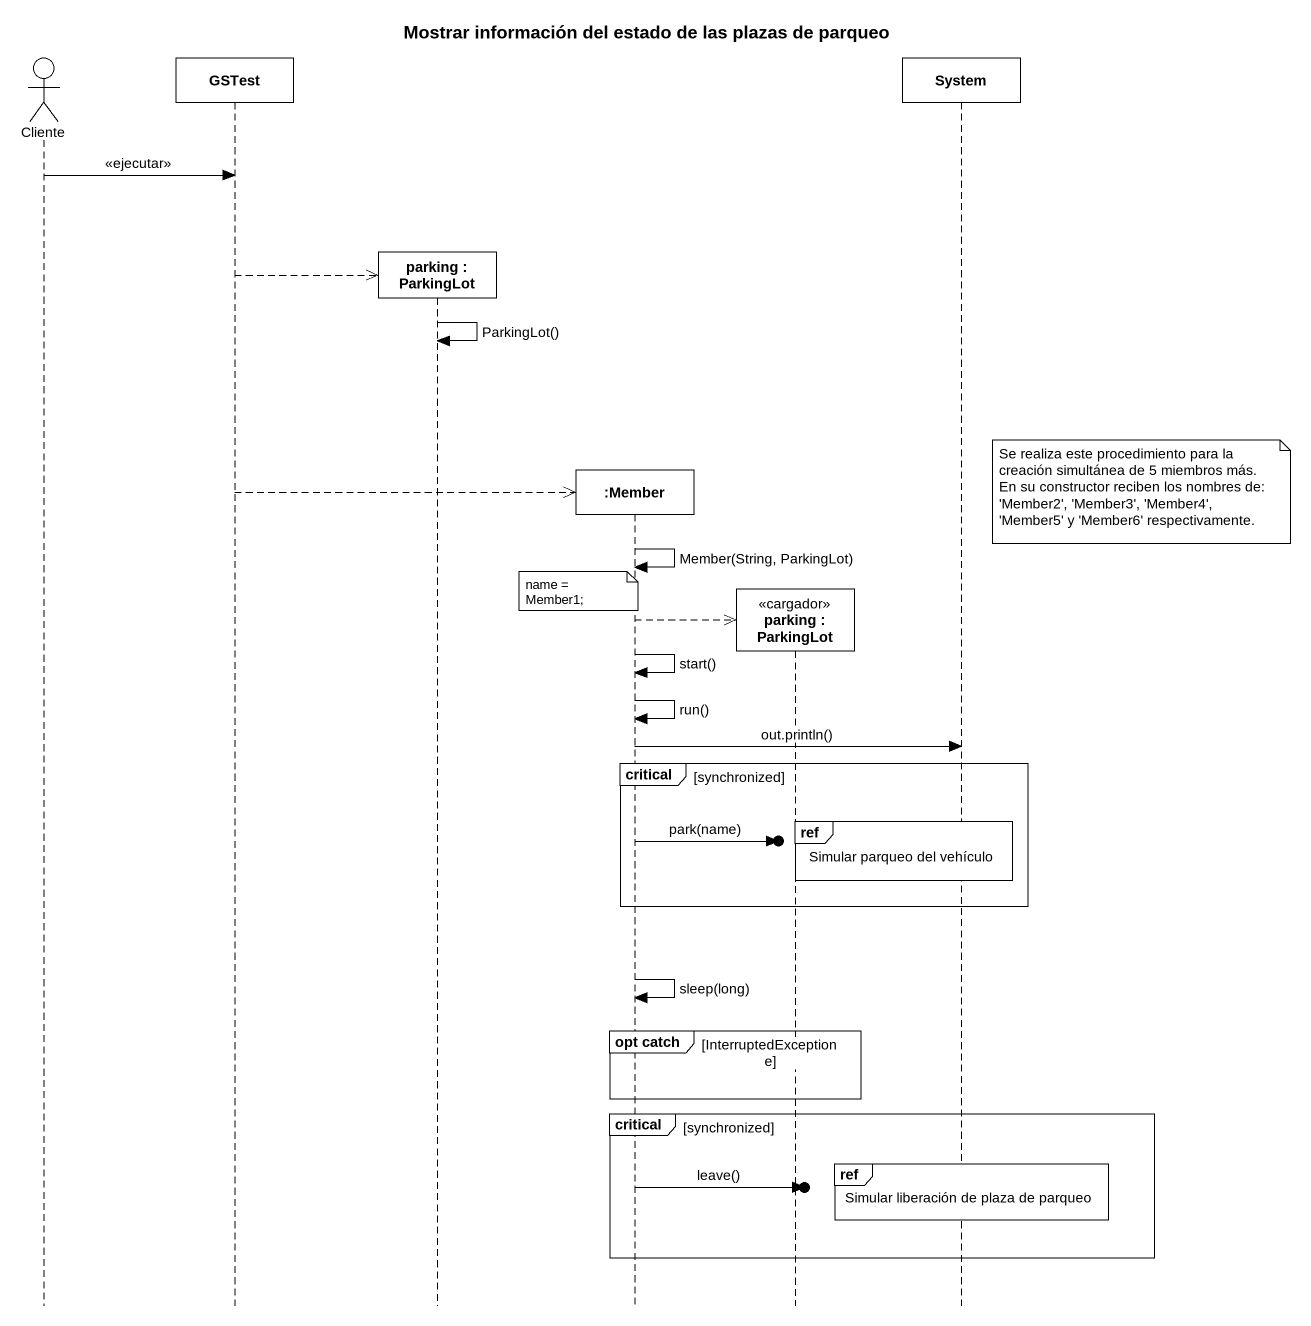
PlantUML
@startuml
title Mostrar información del estado de las plazas de parqueo
hide footbox
actor Cliente
participant GSTest
participant "parking : ParkingLot" as parking
participant ":Member" as Member
participant "parking : ParkingLot" as parking_2 <<cargador>>
participant System

Cliente -> GSTest : <<ejecutar>>
GSTest -->> parking **
parking -> parking : ParkingLot()
note right of System
  Se realiza este procedimiento para la creación simultánea de 5 miembros más.
  En su constructor reciben los nombres de: 'Member2', 'Member3', 'Member4', 'Member5' y 'Member6' respectivamente.
end note
GSTest -->> Member **
Member -> Member : Member(String, ParkingLot)
note over Member : name = Member1;
Member -->> parking_2 **
Member -> Member : start()
Member -> Member : run()
Member -> System : out.println()
critical synchronized
  ref over parking_2, System : Simular parqueo del vehículo
  Member ->o] : park(name)
end
Member -> Member : sleep(long)
group opt catch [InterruptedException e]
end
critical synchronized
  ref over System : Simular liberación de plaza de parqueo
  Member ->o] : leave()
end
@enduml
